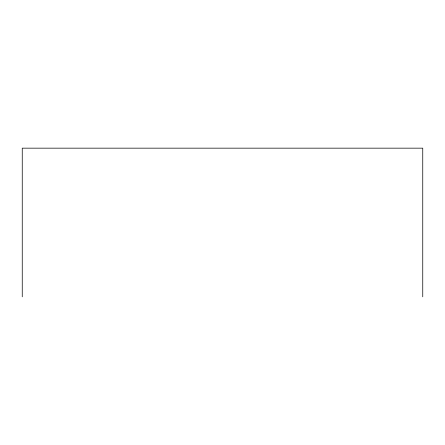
<?xml version="1.0" encoding="UTF-8"?>
<svg xmlns="http://www.w3.org/2000/svg" width="445" height="445" viewBox="0 0 445 445"><rect width="100%" height="100%" fill="white"/><g stroke="black" fill="none" stroke-linecap="round" stroke-linejoin="round"><path stroke-width="0.67" d="M422.75 296.837L422.75 148.163L22.25 148.163L22.25 296.837"/></g></svg>
